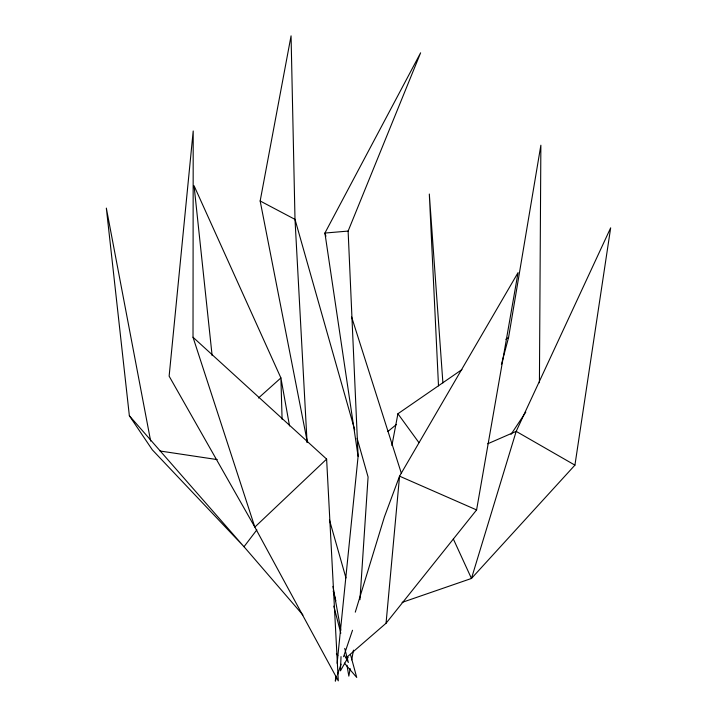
<?xml version="1.0" encoding="UTF-8"?>
<svg xmlns="http://www.w3.org/2000/svg" width="717" height="717" viewBox="0 0 717 717"><rect width="100%" height="100%" fill="white"/><g stroke="black" fill="none" stroke-linecap="round" stroke-linejoin="round"><path stroke-width="1.08" d="M193.016 337.25L193.205 130.987L169.131 376.156L254.831 527.085L338.299 680.845L326.62 459.104L193.016 337.25L254.831 527.085L326.62 459.104M539.417 382.761L540.869 145.21L508.586 337.411L501.425 364.424M341.023 656.602L340.458 670.825L348.148 657.274M359.952 599.69L368.081 477.002L357.12 438.356M386.051 623.252L399.557 476.169L518.05 272.63L476.59 509.93L386.051 623.252L346.338 657.668M335.888 675.584L335.323 681.15L336.757 676.911M337.124 663.342L358.106 456.353L348.121 231.08L420.619 52.816L324.918 233.052L358.106 456.353M453.332 538.969L471.463 578.458L574.926 465.136L610.669 227.836L516.177 431.374L471.463 578.458L402.094 602.405M350.183 668.54L348.838 676.122L346.947 665.233M351.733 659.882L353.463 650.14M307.414 442.497L260.163 200.984L291.066 35.85L295.001 219.384L307.091 442.559M391.903 445.535L397.917 413.754L461.945 369.587M355.282 612.166L384.393 516.939L399.557 476.169L476.59 509.93M337.474 674.787L341.05 664.184M343.56 656.763L352.513 630.252M511.033 434.368L525.812 412.096M256.865 529.854L244.013 546.721L302.915 615.034M258.478 398.007L280.903 377.931L194.056 185.73L212.124 355.596M387.906 431.473L396.537 424.401M505.843 339.302L508.586 337.411M487.712 443.787L516.177 431.374L574.926 465.136M348.121 231.08L324.918 233.052L325.93 236.243M160.025 451.002L217.224 459.597M260.163 200.984L295.001 219.384L354.682 429.77M129.356 415.726L244.013 546.721L152.327 449.846L129.356 415.726L106.331 208.1L150.651 441.054M336.363 653.832L337.815 655.517M344.366 663.108L356.725 677.448L350.55 654.755M397.917 413.754L418.925 442.631M344.68 655.634L348.363 662.517L344.725 648.419M351.635 317.039L401.35 473.31M329.435 519.888L345.944 577.929M333.19 591.005L335.834 600.729M333.808 606.116L340.808 633.236M332.957 586.407L340.862 630.333M289.534 425.916L280.903 377.931L282.086 419.239M442.9 382.905L429.313 194.029L438.499 385.863"/></g></svg>
